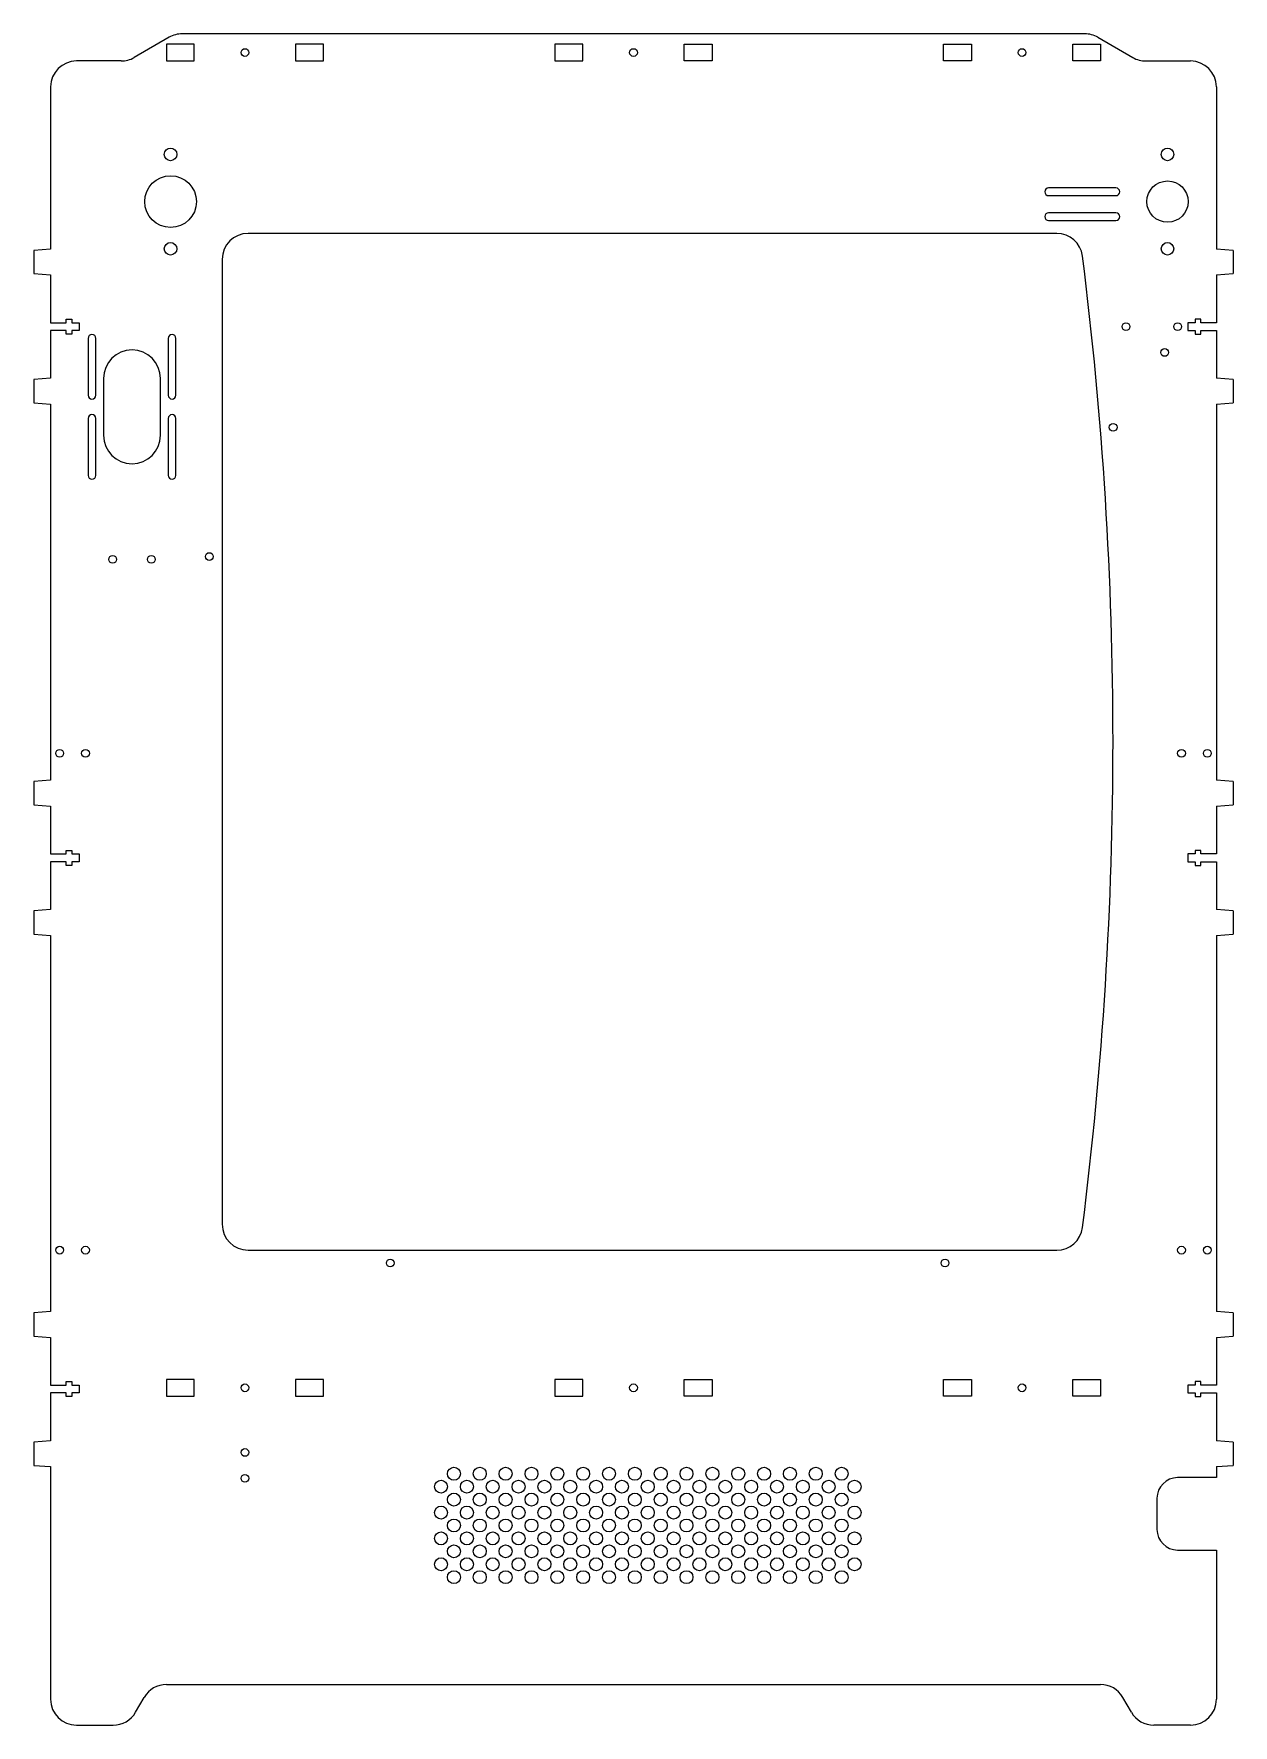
# Model space of a CAD drawing. Header units: millimetres. Extents: x -232 to 232, y 0 to 654.
import ezdxf

# ---------------------------------------------------------------- set-up
doc = ezdxf.new("R2010")
doc.units = ezdxf.units.MM

msp = doc.modelspace()

# ---------------------------------------------------------------- linework, layer by layer
at = {"color": 7, "linetype": 'Continuous', "lineweight": 15}
for p, q in [((174.66, 654.25), (-174.66, 654.25)), ((-179.66, 652.91), (-193.2, 645.09)), ((-180.75, 650.25), (-180.75, 643.75)), ((-169.95, 650.25), (-180.75, 650.25)), ((-169.95, 643.75), (-169.95, 650.25)), ((-119.95, 650.25), (-130.75, 650.25)), ((-130.75, 650.25), (-130.75, 643.75)), ((-119.95, 643.75), (-119.95, 650.25)), ((-19.6, 650.25), (-30.4, 650.25)), ((-30.4, 650.25), (-30.4, 643.75)), ((-19.6, 643.75), (-19.6, 650.25)), ((19.6, 643.75), (19.6, 650.25)), ((19.6, 650.25), (30.4, 650.25)), ((30.4, 650.25), (30.4, 643.75)), ((119.95, 643.75), (119.95, 650.25)), ((119.95, 650.25), (130.75, 650.25)), ((130.75, 650.25), (130.75, 643.75)), ((169.95, 643.75), (169.95, 650.25)), ((169.95, 650.25), (180.75, 650.25)), ((179.66, 652.91), (193.2, 645.09)), ((180.75, 650.25), (180.75, 643.75)), ((-198.2, 643.75), (-215.53, 643.75)), ((-180.75, 643.75), (-169.95, 643.75)), ((-130.75, 643.75), (-119.95, 643.75)), ((-30.4, 643.75), (-19.6, 643.75)), ((30.4, 643.75), (19.6, 643.75)), ((130.75, 643.75), (119.95, 643.75)), ((180.75, 643.75), (169.95, 643.75)), ((198.2, 643.75), (215.53, 643.75)), ((-225.53, 633.75), (-225.53, 571)), ((225.53, 633.75), (225.53, 571)), ((186.62, 594.65), (160.62, 594.65)), ((160.62, 591.65), (186.62, 591.65)), ((186.62, 585.05), (160.62, 585.05)), ((163.79, 577.05), (-149.12, 577.05)), ((160.62, 582.05), (186.62, 582.05)), ((-225.53, 571), (-232.03, 570.5)), ((-232.03, 570.5), (-232.03, 561.5)), ((232.03, 570.5), (225.53, 571)), ((232.03, 570.5), (232.03, 561.5)), ((-159.12, 567.05), (-159.12, 193.75)), ((-232.03, 561.5), (-225.53, 561)), ((-225.53, 561), (-225.53, 542.5)), ((225.53, 561), (232.03, 561.5)), ((225.53, 561), (225.53, 542.5)), ((-219.53, 542.5), (-219.53, 543.9)), ((-219.53, 543.9), (-217.32, 543.9)), ((-217.32, 543.9), (-217.32, 542.5)), ((217.32, 543.9), (217.32, 542.5)), ((219.53, 543.9), (217.32, 543.9)), ((219.53, 542.5), (219.53, 543.9)), ((-225.53, 542.5), (-219.53, 542.5)), ((-219.53, 539.5), (-225.53, 539.5)), ((-225.53, 539.5), (-225.53, 521)), ((-219.53, 538.1), (-219.53, 539.5)), ((-217.32, 538.1), (-219.53, 538.1)), ((-217.32, 542.5), (-214.53, 542.5)), ((-214.53, 539.5), (-217.32, 539.5)), ((-217.32, 539.5), (-217.32, 538.1)), ((-214.53, 542.5), (-214.53, 539.5)), ((214.53, 542.5), (214.53, 539.5)), ((217.32, 542.5), (214.53, 542.5)), ((214.53, 539.5), (217.32, 539.5)), ((217.32, 539.5), (217.32, 538.1)), ((217.32, 538.1), (219.53, 538.1)), ((225.53, 542.5), (219.53, 542.5)), ((219.53, 539.5), (225.53, 539.5)), ((219.53, 538.1), (219.53, 539.5)), ((225.53, 539.5), (225.53, 521)), ((-211.03, 536.45), (-211.03, 514.45)), ((-208.03, 514.45), (-208.03, 536.45)), ((-180.03, 536.45), (-180.03, 514.45)), ((-177.03, 514.45), (-177.03, 536.45)), ((-225.53, 521), (-232.03, 520.5)), ((-232.03, 520.5), (-232.03, 511.5)), ((-205.03, 520.95), (-205.03, 498.95)), ((-183.03, 498.95), (-183.03, 520.95)), ((232.03, 520.5), (225.53, 521)), ((232.03, 520.5), (232.03, 511.5)), ((-232.03, 511.5), (-225.53, 511)), ((-225.53, 511), (-225.53, 365.5)), ((225.53, 511), (232.03, 511.5)), ((225.53, 511), (225.53, 365.5)), ((-211.03, 505.45), (-211.03, 483.45)), ((-208.03, 483.45), (-208.03, 505.45)), ((-180.03, 505.45), (-180.03, 483.45)), ((-177.03, 483.45), (-177.03, 505.45)), ((-225.53, 365.5), (-232.03, 365)), ((-232.03, 365), (-232.03, 356)), ((232.03, 365), (225.53, 365.5)), ((232.03, 365), (232.03, 356)), ((-232.03, 356), (-225.53, 355.5)), ((-225.53, 355.5), (-225.53, 337)), ((225.53, 355.5), (232.03, 356)), ((225.53, 355.5), (225.53, 337)), ((-225.53, 337), (-219.53, 337)), ((-219.53, 334), (-225.53, 334)), ((-225.53, 334), (-225.53, 315.5)), ((-219.53, 337), (-219.53, 338.4)), ((-219.53, 338.4), (-217.32, 338.4)), ((-219.53, 332.6), (-219.53, 334)), ((-217.32, 338.4), (-217.32, 337)), ((-217.32, 337), (-214.53, 337)), ((-214.53, 334), (-217.32, 334)), ((-217.32, 334), (-217.32, 332.6)), ((-214.53, 337), (-214.53, 334)), ((214.53, 337), (214.53, 334)), ((217.32, 337), (214.53, 337)), ((214.53, 334), (217.32, 334)), ((217.32, 338.4), (217.32, 337)), ((219.53, 338.4), (217.32, 338.4)), ((217.32, 334), (217.32, 332.6)), ((219.53, 337), (219.53, 338.4)), ((225.53, 337), (219.53, 337)), ((219.53, 334), (225.53, 334)), ((219.53, 332.6), (219.53, 334)), ((225.53, 334), (225.53, 315.5)), ((-217.32, 332.6), (-219.53, 332.6)), ((217.32, 332.6), (219.53, 332.6)), ((-225.53, 315.5), (-232.03, 315)), ((-232.03, 315), (-232.03, 306)), ((232.03, 315), (225.53, 315.5)), ((232.03, 315), (232.03, 306)), ((-232.03, 306), (-225.53, 305.5)), ((-225.53, 305.5), (-225.53, 160)), ((225.53, 305.5), (232.03, 306)), ((225.53, 305.5), (225.53, 160)), ((-149.12, 183.75), (163.79, 183.75)), ((-225.53, 160), (-232.03, 159.5)), ((-232.03, 159.5), (-232.03, 150.5)), ((232.03, 159.5), (225.53, 160)), ((232.03, 159.5), (232.03, 150.5)), ((-232.03, 150.5), (-225.53, 150)), ((225.53, 150), (232.03, 150.5)), ((-225.53, 150), (-225.53, 131.5)), ((225.53, 150), (225.53, 131.5)), ((-225.53, 131.5), (-219.53, 131.5)), ((-219.53, 131.5), (-219.53, 132.9)), ((-219.53, 132.9), (-217.32, 132.9)), ((-217.32, 132.9), (-217.32, 131.5)), ((-217.32, 131.5), (-214.53, 131.5)), ((-214.53, 131.5), (-214.53, 128.5)), ((-169.95, 133.75), (-180.75, 133.75)), ((-180.75, 133.75), (-180.75, 127.25)), ((-169.95, 127.25), (-169.95, 133.75)), ((-119.95, 133.75), (-130.75, 133.75)), ((-130.75, 133.75), (-130.75, 127.25)), ((-119.95, 127.25), (-119.95, 133.75)), ((-19.6, 133.75), (-30.4, 133.75)), ((-30.4, 133.75), (-30.4, 127.25)), ((-19.6, 127.25), (-19.6, 133.75)), ((19.6, 127.25), (19.6, 133.75)), ((19.6, 133.75), (30.4, 133.75)), ((30.4, 133.75), (30.4, 127.25)), ((119.95, 127.25), (119.95, 133.75)), ((119.95, 133.75), (130.75, 133.75)), ((130.75, 133.75), (130.75, 127.25)), ((169.95, 127.25), (169.95, 133.75)), ((169.95, 133.75), (180.75, 133.75)), ((180.75, 133.75), (180.75, 127.25)), ((214.53, 131.5), (214.53, 128.5)), ((217.32, 131.5), (214.53, 131.5)), ((217.32, 132.9), (217.32, 131.5)), ((219.53, 132.9), (217.32, 132.9)), ((219.53, 131.5), (219.53, 132.9)), ((225.53, 131.5), (219.53, 131.5)), ((-219.53, 128.5), (-225.53, 128.5)), ((-225.53, 128.5), (-225.53, 110)), ((-219.53, 127.1), (-219.53, 128.5)), ((-217.32, 127.1), (-219.53, 127.1)), ((-214.53, 128.5), (-217.32, 128.5)), ((-217.32, 128.5), (-217.32, 127.1)), ((-180.75, 127.25), (-169.95, 127.25)), ((-130.75, 127.25), (-119.95, 127.25)), ((-30.4, 127.25), (-19.6, 127.25)), ((30.4, 127.25), (19.6, 127.25)), ((130.75, 127.25), (119.95, 127.25)), ((180.75, 127.25), (169.95, 127.25)), ((214.53, 128.5), (217.32, 128.5)), ((217.32, 128.5), (217.32, 127.1)), ((217.32, 127.1), (219.53, 127.1)), ((219.53, 128.5), (225.53, 128.5)), ((219.53, 127.1), (219.53, 128.5)), ((225.53, 128.5), (225.53, 110)), ((-225.53, 110), (-232.03, 109.5)), ((-232.03, 109.5), (-232.03, 100.5)), ((232.03, 109.5), (225.53, 110)), ((232.03, 109.5), (232.03, 100.5)), ((-232.03, 100.5), (-225.53, 100)), ((-225.53, 100), (-225.53, 10)), ((225.53, 100), (232.03, 100.5)), ((225.53, 100), (225.53, 95.75)), ((225.53, 95.75), (210.53, 95.75)), ((202.53, 87.75), (202.53, 75.75)), ((210.53, 67.75), (225.53, 67.75)), ((225.53, 67.75), (225.53, 10)), ((-180.66, 15.75), (180.66, 15.75)), ((-192.64, 5), (-189.32, 10.75)), ((192.64, 5), (189.32, 10.75)), ((-215.53, 0), (-201.3, 0)), ((215.53, 0), (201.3, 0))]:
    msp.add_line(p, q, dxfattribs=at)
for centre, radius in [((-150.35, 647), 1.5), ((0, 647), 1.5), ((150.35, 647), 1.5), ((-179.12, 607.6), 2.43), ((206.62, 607.6), 2.43), ((-179.12, 589.35), 10), ((206.62, 589.35), 8), ((-179.12, 571.1), 2.43), ((206.62, 571.1), 2.43), ((190.53, 541), 1.5), ((210.53, 541), 1.5), ((205.53, 531), 1.5), ((185.58, 502.05), 1.5), ((-201.53, 450.95), 1.5), ((-186.53, 450.95), 1.5), ((-164.12, 452.05), 1.5), ((-222.03, 375.95), 1.5), ((-212.03, 375.95), 1.5), ((212.03, 375.95), 1.5), ((222.03, 375.95), 1.5), ((-222.03, 183.75), 1.5), ((-212.03, 183.75), 1.5), ((212.03, 183.75), 1.5), ((222.03, 183.75), 1.5), ((-94.12, 178.75), 1.5), ((120.53, 178.75), 1.5), ((-150.35, 130.5), 1.5), ((0, 130.5), 1.5), ((150.35, 130.5), 1.5), ((-150.35, 105.5), 1.5), ((-69.47, 97.25), 2.5), ((-59.48, 97.25), 2.5), ((-49.48, 97.25), 2.5), ((-39.48, 97.25), 2.5), ((-29.48, 97.25), 2.5), ((-19.48, 97.25), 2.5), ((-9.47, 97.25), 2.5), ((0.53, 97.25), 2.5), ((10.53, 97.25), 2.5), ((20.52, 97.25), 2.5), ((30.52, 97.25), 2.5), ((40.52, 97.25), 2.5), ((50.52, 97.25), 2.5), ((60.52, 97.25), 2.5), ((70.53, 97.25), 2.5), ((80.53, 97.25), 2.5), ((-150.35, 95.5), 1.5), ((-74.47, 92.25), 2.5), ((-64.47, 92.25), 2.5), ((-54.48, 92.25), 2.5), ((-44.48, 92.25), 2.5), ((-34.48, 92.25), 2.5), ((-24.48, 92.25), 2.5), ((-14.47, 92.25), 2.5), ((-4.47, 92.25), 2.5), ((5.53, 92.25), 2.5), ((15.53, 92.25), 2.5), ((25.52, 92.25), 2.5), ((35.52, 92.25), 2.5), ((45.52, 92.25), 2.5), ((55.52, 92.25), 2.5), ((65.53, 92.25), 2.5), ((75.53, 92.25), 2.5), ((85.53, 92.25), 2.5), ((-69.47, 87.25), 2.5), ((-59.48, 87.25), 2.5), ((-49.48, 87.25), 2.5), ((-39.48, 87.25), 2.5), ((-29.48, 87.25), 2.5), ((-19.48, 87.25), 2.5), ((-9.47, 87.25), 2.5), ((0.53, 87.25), 2.5), ((10.53, 87.25), 2.5), ((20.52, 87.25), 2.5), ((30.52, 87.25), 2.5), ((40.52, 87.25), 2.5), ((50.52, 87.25), 2.5), ((60.52, 87.25), 2.5), ((70.53, 87.25), 2.5), ((80.53, 87.25), 2.5), ((-74.47, 82.25), 2.5), ((-69.47, 77.25), 2.5), ((-64.47, 82.25), 2.5), ((-59.48, 77.25), 2.5), ((-54.48, 82.25), 2.5), ((-49.48, 77.25), 2.5), ((-44.48, 82.25), 2.5), ((-39.48, 77.25), 2.5), ((-34.48, 82.25), 2.5), ((-29.48, 77.25), 2.5), ((-24.48, 82.25), 2.5), ((-19.48, 77.25), 2.5), ((-14.47, 82.25), 2.5), ((-9.47, 77.25), 2.5), ((-4.47, 82.25), 2.5), ((0.53, 77.25), 2.5), ((5.53, 82.25), 2.5), ((10.53, 77.25), 2.5), ((15.53, 82.25), 2.5), ((20.52, 77.25), 2.5), ((25.52, 82.25), 2.5), ((30.52, 77.25), 2.5), ((35.52, 82.25), 2.5), ((40.52, 77.25), 2.5), ((45.52, 82.25), 2.5), ((50.52, 77.25), 2.5), ((55.52, 82.25), 2.5), ((60.52, 77.25), 2.5), ((65.53, 82.25), 2.5), ((70.53, 77.25), 2.5), ((75.53, 82.25), 2.5), ((80.53, 77.25), 2.5), ((85.53, 82.25), 2.5), ((-74.47, 72.25), 2.5), ((-64.47, 72.25), 2.5), ((-54.48, 72.25), 2.5), ((-44.48, 72.25), 2.5), ((-34.48, 72.25), 2.5), ((-24.48, 72.25), 2.5), ((-14.47, 72.25), 2.5), ((-4.47, 72.25), 2.5), ((5.53, 72.25), 2.5), ((15.53, 72.25), 2.5), ((25.52, 72.25), 2.5), ((35.52, 72.25), 2.5), ((45.52, 72.25), 2.5), ((55.52, 72.25), 2.5), ((65.53, 72.25), 2.5), ((75.53, 72.25), 2.5), ((85.53, 72.25), 2.5), ((-69.47, 67.25), 2.5), ((-59.48, 67.25), 2.5), ((-49.48, 67.25), 2.5), ((-39.48, 67.25), 2.5), ((-29.48, 67.25), 2.5), ((-19.48, 67.25), 2.5), ((-9.47, 67.25), 2.5), ((0.53, 67.25), 2.5), ((10.53, 67.25), 2.5), ((20.52, 67.25), 2.5), ((30.52, 67.25), 2.5), ((40.52, 67.25), 2.5), ((50.52, 67.25), 2.5), ((60.52, 67.25), 2.5), ((70.53, 67.25), 2.5), ((80.53, 67.25), 2.5), ((-74.47, 62.25), 2.5), ((-69.47, 57.25), 2.5), ((-64.47, 62.25), 2.5), ((-59.48, 57.25), 2.5), ((-54.48, 62.25), 2.5), ((-49.48, 57.25), 2.5), ((-44.48, 62.25), 2.5), ((-39.48, 57.25), 2.5), ((-34.48, 62.25), 2.5), ((-29.48, 57.25), 2.5), ((-24.48, 62.25), 2.5), ((-19.48, 57.25), 2.5), ((-14.47, 62.25), 2.5), ((-9.47, 57.25), 2.5), ((-4.47, 62.25), 2.5), ((0.53, 57.25), 2.5), ((5.53, 62.25), 2.5), ((10.53, 57.25), 2.5), ((15.53, 62.25), 2.5), ((20.52, 57.25), 2.5), ((25.52, 62.25), 2.5), ((30.52, 57.25), 2.5), ((35.52, 62.25), 2.5), ((40.52, 57.25), 2.5), ((45.52, 62.25), 2.5), ((50.52, 57.25), 2.5), ((55.52, 62.25), 2.5), ((60.52, 57.25), 2.5), ((65.53, 62.25), 2.5), ((70.53, 57.25), 2.5), ((75.53, 62.25), 2.5), ((80.53, 57.25), 2.5), ((85.53, 62.25), 2.5)]:
    msp.add_circle(centre, radius, dxfattribs=at)
for centre, radius, start, end in [((-174.66, 644.25), 10, 90, 120), ((174.66, 644.25), 10, 60, 90), ((-215.53, 633.75), 10, 90, 180), ((-198.2, 653.75), 10, 270, 300), ((198.2, 653.75), 10, 240, 270), ((215.53, 633.75), 10, 0, 90), ((160.62, 593.15), 1.5, 90, 270), ((186.62, 593.15), 1.5, 270, 90), ((160.62, 583.55), 1.5, 90, 270), ((186.62, 583.55), 1.5, 270, 90), ((-149.12, 567.05), 10, 90, 180), ((163.79, 567.05), 10, 7.19626, 90), ((-1314.47, 380.4), 1500, 352.80374, 7.19626), ((-209.53, 536.45), 1.5, 0, 180), ((-178.53, 536.45), 1.5, 0, 180), ((-194.03, 520.95), 11, 0, 180), ((-209.53, 514.45), 1.5, 180, 0), ((-178.53, 514.45), 1.5, 180, 0), ((-209.53, 505.45), 1.5, 0, 180), ((-178.53, 505.45), 1.5, 360, 180), ((-194.03, 498.95), 11, 180, 0), ((-209.53, 483.45), 1.5, 180, 0), ((-178.53, 483.45), 1.5, 180, 0), ((-149.12, 193.75), 10, 180, 270), ((163.79, 193.75), 10, 270, 352.80374), ((210.53, 87.75), 8, 90, 180), ((210.53, 75.75), 8, 180, 270), ((-180.66, 5.75), 10, 90, 150), ((180.66, 5.75), 10, 30, 90), ((-215.53, 10), 10, 180, 270), ((215.53, 10), 10, 270, 0), ((-201.3, 10), 10, 270, 330), ((201.3, 10), 10, 210, 270)]:
    msp.add_arc(centre, radius, start, end, dxfattribs=at)

doc.saveas('drawing.dxf')
